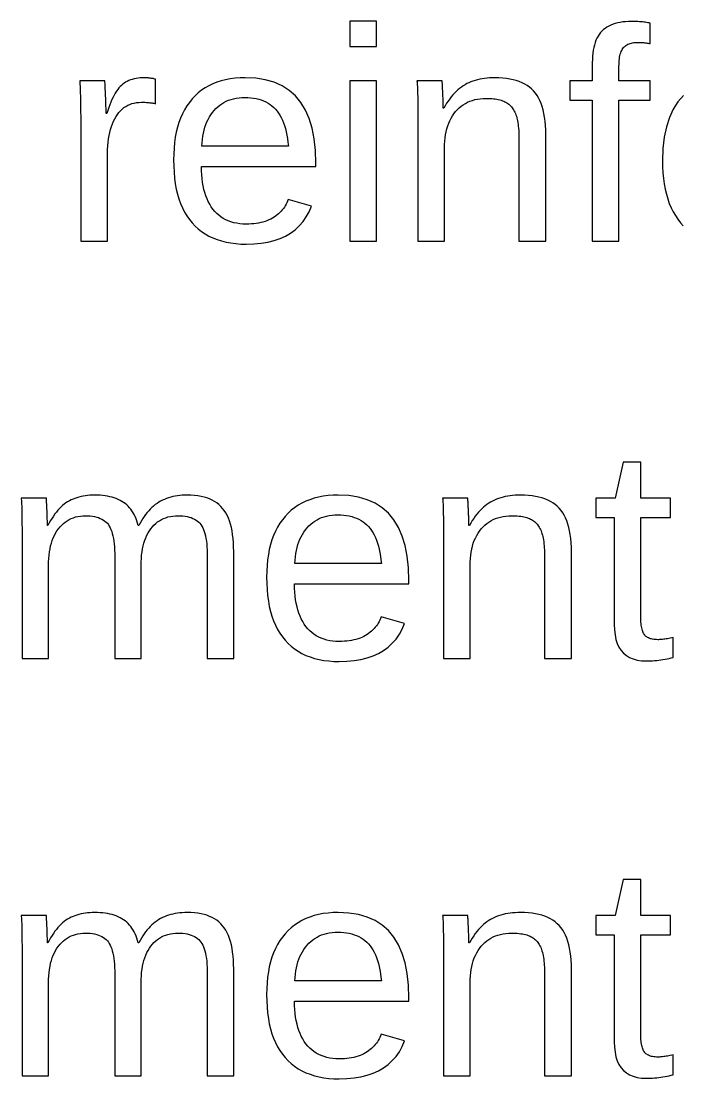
# Model space of a CAD drawing. Extents: x -27 to 133, y -77 to 15.
# Drawn here: x 88.33 to 93.32, y -17.39 to -9.41 of the extents above; entities that cross this region are included whole.
import ezdxf

# ---------------------------------------------------------------- set-up
doc = ezdxf.new("R2010")
doc.units = 0
doc.layers.get('0').update_dxf_attribs({"linetype": 'CONTINUOUS'})

msp = doc.modelspace()

# ---------------------------------------------------------------- linework, layer by layer
for points in [[(91.0114, -9.40847), (90.81, -9.40847), (90.81, -9.60092), (91.0114, -9.60092)], [(92.8443, -10.0048), (93.0804, -10.0048), (93.0804, -9.85827), (92.8443, -9.85827), (92.8443, -9.74974), (92.8445, -9.73428), (92.8451, -9.71957), (92.8461, -9.70562), (92.8476, -9.69243), (92.8494, -9.67999), (92.8517, -9.6683), (92.8543, -9.65737), (92.8574, -9.64719), (92.8609, -9.63777), (92.8648, -9.62911), (92.8691, -9.6212), (92.8738, -9.61404), (92.879, -9.60764), (92.8846, -9.60184), (92.8907, -9.59651), (92.8972, -9.59165), (92.9043, -9.58724), (92.9119, -9.5833), (92.9201, -9.57982), (92.9287, -9.57681), (92.9378, -9.57426), (92.9474, -9.57218), (92.9575, -9.57055), (92.9681, -9.56939), (92.9792, -9.5687), (92.9909, -9.56847), (92.997, -9.56852), (93.0032, -9.56868), (93.0095, -9.56894), (93.016, -9.56932), (93.0226, -9.56979), (93.0294, -9.57038), (93.0363, -9.57107), (93.0433, -9.57186), (93.0505, -9.57276), (93.0577, -9.57377), (93.0652, -9.57488), (93.0727, -9.5761), (93.0804, -9.57743), (93.0804, -9.42414), (93.0713, -9.42216), (93.0619, -9.42033), (93.0522, -9.41866), (93.0421, -9.41715), (93.0318, -9.4158), (93.0212, -9.41461), (93.0103, -9.41357), (92.999, -9.4127), (92.9875, -9.41198), (92.9756, -9.41143), (92.9635, -9.41103), (92.951, -9.41079), (92.9383, -9.41071), (92.9157, -9.41114), (92.894, -9.41243), (92.8732, -9.41458), (92.8533, -9.4176), (92.8344, -9.42147), (92.8163, -9.4262), (92.7992, -9.4318), (92.783, -9.43825), (92.7677, -9.44557), (92.7533, -9.45375), (92.7398, -9.46279), (92.7273, -9.47268), (92.7156, -9.48344), (92.7049, -9.49518), (92.695, -9.50802), (92.6859, -9.52195), (92.6777, -9.53699), (92.6704, -9.55312), (92.664, -9.57035), (92.6584, -9.58869), (92.6536, -9.60812), (92.6498, -9.62865), (92.6468, -9.65028), (92.6446, -9.67301), (92.6433, -9.69684), (92.6429, -9.72177), (92.6429, -9.85827), (92.4728, -9.85827), (92.4728, -10.0048), (92.6429, -10.0048), (92.6429, -11.0689), (92.8443, -11.0689)], [(88.9794, -10.4379), (88.9797, -10.4074), (88.9809, -10.3781), (88.9829, -10.3499), (88.9856, -10.3228), (88.9891, -10.2968), (88.9934, -10.2719), (88.9985, -10.2481), (89.0044, -10.2254), (89.011, -10.2038), (89.0184, -10.1833), (89.0266, -10.1639), (89.0356, -10.1457), (89.0454, -10.1285), (89.0559, -10.1125), (89.0671, -10.0978), (89.079, -10.0844), (89.0916, -10.0723), (89.1049, -10.0614), (89.1189, -10.0518), (89.1337, -10.0435), (89.1491, -10.0365), (89.1652, -10.0307), (89.182, -10.0263), (89.1996, -10.0231), (89.2178, -10.0212), (89.2367, -10.0205), (89.2469, -10.0206), (89.2567, -10.0208), (89.2663, -10.0211), (89.2755, -10.0216), (89.2844, -10.0222), (89.293, -10.0229), (89.3012, -10.0238), (89.3092, -10.0248), (89.3168, -10.0259), (89.3241, -10.0271), (89.3311, -10.0285), (89.3378, -10.0301), (89.3441, -10.0317), (89.3441, -9.84709), (89.3378, -9.84543), (89.3314, -9.84391), (89.3251, -9.84252), (89.3187, -9.84126), (89.3124, -9.84014), (89.3061, -9.83914), (89.2999, -9.83828), (89.2936, -9.83755), (89.2873, -9.83696), (89.2811, -9.8365), (89.2749, -9.83616), (89.2686, -9.83597), (89.2624, -9.8359), (89.2452, -9.83624), (89.2285, -9.83725), (89.2125, -9.83894), (89.1971, -9.8413), (89.1823, -9.84434), (89.168, -9.84805), (89.1544, -9.85244), (89.1415, -9.85751), (89.1291, -9.86325), (89.1173, -9.86966), (89.1061, -9.87675), (89.0956, -9.88452), (89.0856, -9.89296), (89.0761, -9.90232), (89.0667, -9.91284), (89.0575, -9.92453), (89.0485, -9.93739), (89.0396, -9.95141), (89.0309, -9.9666), (89.0224, -9.98295), (89.014, -10.0005), (89.0059, -10.0192), (88.9979, -10.039), (88.99, -10.06), (88.9824, -10.0822), (88.9749, -10.1055), (88.9704, -10.1055), (88.9703, -10.0982), (88.9702, -10.0889), (88.9699, -10.0777), (88.9696, -10.0645), (88.9691, -10.0494), (88.9685, -10.0323), (88.9678, -10.0133), (88.967, -9.99231), (88.9661, -9.96939), (88.9651, -9.94453), (88.964, -9.91773), (88.9628, -9.88897), (88.9615, -9.85827), (88.7712, -9.85827), (88.7722, -9.88187), (88.7731, -9.90515), (88.774, -9.92811), (88.7747, -9.95075), (88.7754, -9.97308), (88.776, -9.99508), (88.7765, -10.0168), (88.777, -10.0381), (88.7773, -10.0592), (88.7776, -10.0799), (88.7778, -10.1004), (88.7779, -10.1205), (88.7779, -10.1402), (88.7779, -11.0689), (88.9794, -11.0689)], [(90.0865, -11.0896), (90.1408, -11.0845), (90.1919, -11.076), (90.2396, -11.0642), (90.2841, -11.0489), (90.3254, -11.0303), (90.3633, -11.0083), (90.398, -10.9828), (90.4294, -10.954), (90.4576, -10.9218), (90.4824, -10.8862), (90.504, -10.8472), (90.5224, -10.8049), (90.3456, -10.7545), (90.341, -10.7667), (90.3358, -10.7786), (90.33, -10.7902), (90.3236, -10.8014), (90.3165, -10.8123), (90.3089, -10.8229), (90.3007, -10.8332), (90.2919, -10.8431), (90.2824, -10.8527), (90.2724, -10.8619), (90.2618, -10.8708), (90.2506, -10.8794), (90.2387, -10.8877), (90.2263, -10.8955), (90.2132, -10.9026), (90.1995, -10.9091), (90.1853, -10.9151), (90.1704, -10.9203), (90.1548, -10.925), (90.1387, -10.9291), (90.1219, -10.9325), (90.1046, -10.9353), (90.0866, -10.9375), (90.068, -10.939), (90.0488, -10.9399), (90.0289, -10.9403), (90.0039, -10.9396), (89.9799, -10.9376), (89.9567, -10.9342), (89.9345, -10.9296), (89.9133, -10.9235), (89.893, -10.9162), (89.8736, -10.9075), (89.8552, -10.8975), (89.8377, -10.8861), (89.8212, -10.8734), (89.8056, -10.8593), (89.7909, -10.844), (89.7772, -10.8273), (89.7644, -10.8093), (89.7527, -10.7902), (89.742, -10.77), (89.7323, -10.7487), (89.7236, -10.7262), (89.716, -10.7027), (89.7094, -10.678), (89.7038, -10.6521), (89.6992, -10.6252), (89.6956, -10.5971), (89.6931, -10.5679), (89.6915, -10.5376), (89.691, -10.5061), (90.5548, -10.5061), (90.5548, -10.4793), (90.5517, -10.3841), (90.5422, -10.2965), (90.5264, -10.2166), (90.5043, -10.1443), (90.4759, -10.0795), (90.4411, -10.0224), (90.4001, -9.97295), (90.3527, -9.93107), (90.299, -9.89681), (90.239, -9.87016), (90.1727, -9.85113), (90.1001, -9.83971), (90.0211, -9.8359), (89.9817, -9.83685), (89.9437, -9.83969), (89.9072, -9.84442), (89.8721, -9.85105), (89.8384, -9.85957), (89.8061, -9.86998), (89.7752, -9.88229), (89.7458, -9.89649), (89.7178, -9.91259), (89.6912, -9.93057), (89.666, -9.95046), (89.6423, -9.97223), (89.62, -9.9959), (89.5992, -10.0213), (89.5801, -10.0484), (89.5626, -10.0772), (89.5469, -10.1076), (89.5327, -10.1397), (89.5203, -10.1734), (89.5095, -10.2088), (89.5003, -10.2458), (89.4928, -10.2845), (89.487, -10.3248), (89.4829, -10.3668), (89.4804, -10.4105), (89.4796, -10.4558), (89.4804, -10.5034), (89.4829, -10.5492), (89.487, -10.5931), (89.4928, -10.6352), (89.5003, -10.6755), (89.5095, -10.7139), (89.5203, -10.7505), (89.5327, -10.7852), (89.5469, -10.8181), (89.5626, -10.8492), (89.5801, -10.8784), (89.5992, -10.9058), (89.62, -10.9313), (89.6423, -10.955), (89.6662, -10.9767), (89.6916, -10.9966), (89.7185, -11.0146), (89.7469, -11.0307), (89.7769, -11.0449), (89.8083, -11.0572), (89.8413, -11.0676), (89.8758, -11.0762), (89.9118, -11.0828), (89.9493, -11.0875), (89.9884, -11.0904), (90.0289, -11.0913)], [(91.0114, -9.85827), (90.81, -9.85827), (90.81, -11.0689), (91.0114, -11.0689)], [(91.5261, -10.3674), (91.5266, -10.3406), (91.5281, -10.3148), (91.5306, -10.2899), (91.5341, -10.2659), (91.5386, -10.2428), (91.544, -10.2206), (91.5505, -10.1994), (91.5579, -10.179), (91.5664, -10.1596), (91.5758, -10.1411), (91.5862, -10.1235), (91.5977, -10.1068), (91.6101, -10.091), (91.6233, -10.0763), (91.6373, -10.0627), (91.6521, -10.0504), (91.6675, -10.0392), (91.6837, -10.0291), (91.7006, -10.0203), (91.7183, -10.0126), (91.7367, -10.0062), (91.7558, -10.0009), (91.7756, -9.99673), (91.7961, -9.99379), (91.8174, -9.99202), (91.8394, -9.99143), (91.8545, -9.9916), (91.8689, -9.99212), (91.8828, -9.99298), (91.8962, -9.99418), (91.9089, -9.99573), (91.9211, -9.99763), (91.9327, -9.99986), (91.9438, -10.0024), (91.9543, -10.0054), (91.9642, -10.0086), (91.9735, -10.0123), (91.9823, -10.0162), (91.9905, -10.0205), (91.9982, -10.0252), (92.0057, -10.0303), (92.0127, -10.0359), (92.0195, -10.0419), (92.0259, -10.0484), (92.032, -10.0552), (92.0378, -10.0626), (92.0432, -10.0703), (92.0483, -10.0785), (92.0531, -10.0871), (92.0576, -10.0962), (92.0617, -10.1057), (92.0655, -10.1156), (92.0689, -10.1261), (92.0721, -10.1372), (92.075, -10.149), (92.0777, -10.1613), (92.0801, -10.1744), (92.0821, -10.188), (92.0839, -10.2023), (92.0855, -10.2172), (92.0867, -10.2328), (92.0877, -10.249), (92.0884, -10.2658), (92.0888, -10.2833), (92.0889, -10.3014), (92.0889, -11.0689), (92.2915, -11.0689), (92.2915, -10.2622), (92.2909, -10.2278), (92.2893, -10.195), (92.2866, -10.1637), (92.2827, -10.134), (92.2778, -10.1057), (92.2718, -10.079), (92.2647, -10.0538), (92.2565, -10.0302), (92.2472, -10.0081), (92.2368, -9.9875), (92.2254, -9.96844), (92.2128, -9.95091), (92.1992, -9.93492), (92.1843, -9.92027), (92.1682, -9.90679), (92.1509, -9.89449), (92.1322, -9.88336), (92.1123, -9.8734), (92.0912, -9.86461), (92.0688, -9.85699), (92.0451, -9.85055), (92.0201, -9.84527), (91.9939, -9.84117), (91.9664, -9.83824), (91.9377, -9.83649), (91.9077, -9.8359), (91.8871, -9.83621), (91.8671, -9.83713), (91.8476, -9.83867), (91.8286, -9.84082), (91.8101, -9.8436), (91.7921, -9.84698), (91.7747, -9.85098), (91.7578, -9.8556), (91.7414, -9.86083), (91.7255, -9.86668), (91.7102, -9.87315), (91.6954, -9.88023), (91.6811, -9.88792), (91.6672, -9.89636), (91.6536, -9.90567), (91.6402, -9.91584), (91.6271, -9.92688), (91.6142, -9.93879), (91.6016, -9.95156), (91.5892, -9.9652), (91.5771, -9.97971), (91.5653, -9.99509), (91.5537, -10.0113), (91.5424, -10.0284), (91.5314, -10.0464), (91.5206, -10.0653), (91.5172, -10.0653), (91.5169, -10.052), (91.5165, -10.0394), (91.5162, -10.0275), (91.5159, -10.0162), (91.5156, -10.0056), (91.5152, -9.99571), (91.5149, -9.98646), (91.5147, -9.97788), (91.5144, -9.96997), (91.5141, -9.96272), (91.5138, -9.95614), (91.5135, -9.95024), (91.5133, -9.945), (91.513, -9.94013), (91.5128, -9.93536), (91.5125, -9.93066), (91.5123, -9.92606), (91.5121, -9.92154), (91.5118, -9.91711), (91.5116, -9.91276), (91.5114, -9.9085), (91.5112, -9.90432), (91.511, -9.90023), (91.5108, -9.89623), (91.5107, -9.89232), (91.5105, -9.88848), (91.5103, -9.88481), (91.5101, -9.88136), (91.51, -9.87814), (91.5098, -9.87514), (91.5096, -9.87236), (91.5094, -9.86981), (91.5093, -9.86749), (91.5091, -9.86539), (91.5089, -9.86352), (91.5088, -9.86187), (91.5086, -9.86044), (91.5084, -9.85925), (91.5082, -9.85827), (91.318, -9.85827), (91.319, -9.86648), (91.3199, -9.87663), (91.3208, -9.88872), (91.3215, -9.90276), (91.3222, -9.91875), (91.3228, -9.93669), (91.3233, -9.95657), (91.3237, -9.9784), (91.3241, -10.0022), (91.3244, -10.0279), (91.3246, -10.0556), (91.3247, -10.0852), (91.3247, -10.1167), (91.3247, -11.0689), (91.5261, -11.0689)], [(89.6948, -10.3258), (89.6972, -10.3008), (89.7006, -10.2766), (89.7049, -10.2533), (89.7101, -10.2309), (89.7163, -10.2093), (89.7234, -10.1886), (89.7314, -10.1688), (89.7404, -10.1498), (89.7503, -10.1317), (89.7611, -10.1145), (89.7729, -10.0981), (89.7856, -10.0826), (89.7991, -10.0681), (89.8133, -10.0548), (89.8283, -10.0426), (89.844, -10.0316), (89.8604, -10.0218), (89.8776, -10.0131), (89.8954, -10.0056), (89.914, -9.9992), (89.9333, -9.99398), (89.9533, -9.98993), (89.9741, -9.98703), (89.9956, -9.98529), (90.0178, -9.98471), (90.0406, -9.98523), (90.0626, -9.98679), (90.0837, -9.98939), (90.104, -9.99303), (90.1235, -9.99771), (90.1422, -10.0034), (90.16, -10.0102), (90.177, -10.018), (90.1931, -10.0268), (90.2084, -10.0367), (90.2229, -10.0476), (90.2365, -10.0595), (90.2493, -10.0725), (90.2614, -10.0867), (90.2726, -10.102), (90.2831, -10.1186), (90.2929, -10.1364), (90.3019, -10.1554), (90.3101, -10.1757), (90.3176, -10.1971), (90.3244, -10.2198), (90.3303, -10.2438), (90.3356, -10.2689), (90.34, -10.2953), (90.3437, -10.3229), (90.3467, -10.3517), (89.6933, -10.3517)], [(93.0661, -14.2367), (93.0821, -14.2362), (93.0979, -14.2354), (93.1138, -14.2343), (93.1295, -14.2329), (93.1453, -14.2311), (93.1609, -14.229), (93.1765, -14.2267), (93.1921, -14.224), (93.2076, -14.2209), (93.2231, -14.2176), (93.2385, -14.2139), (93.2538, -14.21), (93.2538, -14.0612), (93.2423, -14.0635), (93.2312, -14.0656), (93.2206, -14.0676), (93.2104, -14.0693), (93.2006, -14.0709), (93.1912, -14.0723), (93.1822, -14.0735), (93.1737, -14.0745), (93.1656, -14.0753), (93.1579, -14.076), (93.1507, -14.0765), (93.1438, -14.0767), (93.1374, -14.0768), (93.1268, -14.0766), (93.1167, -14.076), (93.1071, -14.075), (93.098, -14.0735), (93.0894, -14.0716), (93.0813, -14.0693), (93.0737, -14.0666), (93.0666, -14.0635), (93.0599, -14.0599), (93.0538, -14.056), (93.0482, -14.0516), (93.043, -14.0468), (93.0384, -14.0416), (93.0342, -14.0359), (93.0303, -14.0295), (93.0268, -14.0225), (93.0236, -14.015), (93.0207, -14.0068), (93.0182, -13.998), (93.016, -13.9885), (93.0141, -13.9785), (93.0126, -13.9678), (93.0114, -13.9566), (93.0106, -13.9447), (93.01, -13.9322), (93.0099, -13.9191), (93.0099, -13.1548), (93.2337, -13.1548), (93.2337, -13.0083), (93.0099, -13.0083), (93.0099, -12.7375), (92.8756, -12.7375), (92.8163, -13.0083), (92.6686, -13.0083), (92.6686, -13.1548), (92.8085, -13.1548), (92.8085, -13.9627), (92.8099, -14.0033), (92.8142, -14.0406), (92.8214, -14.0746), (92.8314, -14.1054), (92.8442, -14.133), (92.86, -14.1573), (92.8786, -14.1784), (92.9, -14.1963), (92.9243, -14.2109), (92.9515, -14.2222), (92.9815, -14.2303), (93.0144, -14.2352), (93.0502, -14.2368)], [(88.5351, -13.5174), (88.5355, -13.4903), (88.5369, -13.4642), (88.5391, -13.439), (88.5422, -13.4148), (88.5462, -13.3916), (88.5511, -13.3693), (88.5568, -13.3479), (88.5635, -13.3276), (88.571, -13.3081), (88.5795, -13.2896), (88.5888, -13.2721), (88.599, -13.2555), (88.6101, -13.2399), (88.6219, -13.2253), (88.6344, -13.2119), (88.6475, -13.1997), (88.6613, -13.1886), (88.6757, -13.1787), (88.6907, -13.17), (88.7064, -13.1624), (88.7227, -13.156), (88.7396, -13.1508), (88.7572, -13.1467), (88.7754, -13.1438), (88.7942, -13.142), (88.8137, -13.1414), (88.8325, -13.1418), (88.8504, -13.143), (88.8674, -13.145), (88.8835, -13.1478), (88.8987, -13.1514), (88.9129, -13.1557), (88.9263, -13.1609), (88.9387, -13.1669), (88.9502, -13.1736), (88.9608, -13.1812), (88.9705, -13.1895), (88.9793, -13.1986), (88.9871, -13.2086), (88.9942, -13.2195), (89.0008, -13.2318), (89.0068, -13.2453), (89.0122, -13.2602), (89.017, -13.2763), (89.0213, -13.2936), (89.025, -13.3123), (89.0281, -13.3323), (89.0307, -13.3535), (89.0327, -13.3761), (89.0341, -13.3999), (89.035, -13.425), (89.0352, -13.4514), (89.0352, -14.2189), (89.2344, -14.2189), (89.2344, -13.5174), (89.2348, -13.4902), (89.2361, -13.4639), (89.2383, -13.4386), (89.2414, -13.4143), (89.2453, -13.391), (89.25, -13.3686), (89.2557, -13.3472), (89.2622, -13.3268), (89.2695, -13.3074), (89.2778, -13.2889), (89.2869, -13.2714), (89.2969, -13.2549), (89.3077, -13.2393), (89.3193, -13.2249), (89.3316, -13.2115), (89.3446, -13.1994), (89.3584, -13.1884), (89.3728, -13.1785), (89.3879, -13.1698), (89.4037, -13.1623), (89.4201, -13.1559), (89.4373, -13.1507), (89.4552, -13.1466), (89.4738, -13.1437), (89.4931, -13.142), (89.513, -13.1414), (89.5318, -13.1418), (89.5497, -13.143), (89.5667, -13.145), (89.5828, -13.1478), (89.598, -13.1514), (89.6122, -13.1557), (89.6256, -13.1609), (89.638, -13.1669), (89.6495, -13.1736), (89.6601, -13.1812), (89.6698, -13.1895), (89.6786, -13.1986), (89.6864, -13.2086), (89.6936, -13.2195), (89.7001, -13.2318), (89.7061, -13.2453), (89.7115, -13.2602), (89.7163, -13.2763), (89.7206, -13.2936), (89.7243, -13.3123), (89.7274, -13.3323), (89.73, -13.3535), (89.732, -13.3761), (89.7334, -13.3999), (89.7343, -13.425), (89.7346, -13.4514), (89.7346, -14.2189), (89.9337, -14.2189), (89.9337, -13.4122), (89.9332, -13.378), (89.9317, -13.3453), (89.9293, -13.3142), (89.9258, -13.2845), (89.9214, -13.2563), (89.916, -13.2297), (89.9095, -13.2046), (89.9022, -13.1809), (89.8938, -13.1588), (89.8844, -13.1382), (89.874, -13.1191), (89.8627, -13.1016), (89.8504, -13.0855), (89.8369, -13.0707), (89.8223, -13.0572), (89.8066, -13.0448), (89.7896, -13.0336), (89.7714, -13.0236), (89.7521, -13.0148), (89.7316, -13.0071), (89.7098, -13.0006), (89.6869, -12.9953), (89.6629, -12.9912), (89.6376, -12.9883), (89.6111, -12.9865), (89.5835, -12.9859), (89.5643, -12.9862), (89.5455, -12.9872), (89.5271, -12.9888), (89.5092, -12.991), (89.4918, -12.9938), (89.4748, -12.9973), (89.4582, -13.0015), (89.4421, -13.0062), (89.4264, -13.0116), (89.4112, -13.0177), (89.3964, -13.0244), (89.382, -13.0317), (89.3681, -13.0396), (89.3546, -13.0483), (89.3414, -13.0577), (89.3285, -13.068), (89.3159, -13.0791), (89.3036, -13.091), (89.2916, -13.1037), (89.2799, -13.1172), (89.2686, -13.1316), (89.2576, -13.1467), (89.2468, -13.1626), (89.2364, -13.1794), (89.2263, -13.1969), (89.2165, -13.2153), (89.2131, -13.2153), (89.208, -13.1972), (89.2024, -13.18), (89.1961, -13.1635), (89.1893, -13.1477), (89.1818, -13.1328), (89.1739, -13.1186), (89.1653, -13.1052), (89.1561, -13.0925), (89.1464, -13.0806), (89.1361, -13.0695), (89.1253, -13.0591), (89.1138, -13.0495), (89.1018, -13.0407), (89.0892, -13.0326), (89.0758, -13.0252), (89.0618, -13.0183), (89.0471, -13.0122), (89.0317, -13.0067), (89.0157, -13.0018), (88.9989, -12.9976), (88.9815, -12.994), (88.9634, -12.9911), (88.9446, -12.9888), (88.9252, -12.9872), (88.905, -12.9862), (88.8842, -12.9859), (88.8658, -12.9862), (88.8479, -12.9871), (88.8304, -12.9886), (88.8133, -12.9907), (88.7967, -12.9933), (88.7805, -12.9966), (88.7648, -13.0005), (88.7495, -13.005), (88.7346, -13.01), (88.7201, -13.0157), (88.7061, -13.022), (88.6926, -13.0288), (88.6794, -13.0363), (88.6666, -13.0445), (88.6541, -13.0536), (88.6417, -13.0637), (88.6296, -13.0747), (88.6177, -13.0866), (88.606, -13.0994), (88.5946, -13.1132), (88.5834, -13.1279), (88.5724, -13.1435), (88.5616, -13.1601), (88.551, -13.1775), (88.5407, -13.1959), (88.5306, -13.2153), (88.5273, -13.2153), (88.5269, -13.202), (88.5266, -13.1894), (88.5263, -13.1775), (88.5259, -13.1662), (88.5256, -13.1556), (88.5253, -13.1457), (88.525, -13.1365), (88.5247, -13.1279), (88.5244, -13.12), (88.5242, -13.1127), (88.5239, -13.1061), (88.5236, -13.1002), (88.5233, -13.095), (88.5231, -13.0901), (88.5228, -13.0854), (88.5226, -13.0807), (88.5224, -13.0761), (88.5221, -13.0715), (88.5219, -13.0671), (88.5217, -13.0628), (88.5215, -13.0585), (88.5213, -13.0543), (88.5211, -13.0502), (88.5209, -13.0462), (88.5207, -13.0423), (88.5205, -13.0385), (88.5204, -13.0348), (88.5202, -13.0314), (88.52, -13.0281), (88.5199, -13.0251), (88.5197, -13.0224), (88.5195, -13.0198), (88.5193, -13.0175), (88.5192, -13.0154), (88.519, -13.0135), (88.5188, -13.0119), (88.5187, -13.0104), (88.5185, -13.0092), (88.5183, -13.0083), (88.3281, -13.0083), (88.3291, -13.0165), (88.33, -13.0266), (88.3308, -13.0387), (88.3316, -13.0528), (88.3323, -13.0688), (88.3329, -13.0867), (88.3334, -13.1066), (88.3338, -13.1284), (88.3342, -13.1522), (88.3344, -13.1779), (88.3346, -13.2056), (88.3348, -13.2352), (88.3348, -13.2667), (88.3348, -14.2189), (88.5351, -14.2189)], [(90.7892, -14.2396), (90.8435, -14.2345), (90.8946, -14.226), (90.9423, -14.2142), (90.9868, -14.1989), (91.0281, -14.1803), (91.066, -14.1583), (91.1007, -14.1328), (91.1321, -14.104), (91.1603, -14.0718), (91.1851, -14.0362), (91.2067, -13.9972), (91.2251, -13.9549), (91.0483, -13.9045), (91.0437, -13.9167), (91.0385, -13.9286), (91.0327, -13.9402), (91.0263, -13.9514), (91.0192, -13.9623), (91.0116, -13.9729), (91.0034, -13.9832), (90.9946, -13.9931), (90.9851, -14.0027), (90.9751, -14.0119), (90.9645, -14.0208), (90.9533, -14.0294), (90.9414, -14.0377), (90.929, -14.0455), (90.9159, -14.0526), (90.9022, -14.0591), (90.888, -14.0651), (90.8731, -14.0703), (90.8575, -14.075), (90.8414, -14.0791), (90.8246, -14.0825), (90.8073, -14.0853), (90.7893, -14.0875), (90.7707, -14.089), (90.7515, -14.0899), (90.7316, -14.0903), (90.7066, -14.0896), (90.6826, -14.0876), (90.6594, -14.0842), (90.6372, -14.0796), (90.616, -14.0735), (90.5957, -14.0662), (90.5763, -14.0575), (90.5579, -14.0475), (90.5404, -14.0361), (90.5239, -14.0234), (90.5083, -14.0093), (90.4936, -13.994), (90.4799, -13.9773), (90.4671, -13.9593), (90.4554, -13.9402), (90.4447, -13.92), (90.435, -13.8987), (90.4263, -13.8762), (90.4187, -13.8527), (90.4121, -13.828), (90.4065, -13.8021), (90.4019, -13.7752), (90.3983, -13.7471), (90.3958, -13.7179), (90.3942, -13.6876), (90.3937, -13.6561), (91.2575, -13.6561), (91.2575, -13.6293), (91.2544, -13.5341), (91.2449, -13.4465), (91.2291, -13.3666), (91.207, -13.2943), (91.1786, -13.2295), (91.1438, -13.1724), (91.1028, -13.1229), (91.0554, -13.0811), (91.0017, -13.0468), (90.9417, -13.0202), (90.8754, -13.0011), (90.8028, -12.9897), (90.7238, -12.9859), (90.6844, -12.9868), (90.6464, -12.9897), (90.6099, -12.9944), (90.5748, -13.001), (90.5411, -13.0096), (90.5088, -13.02), (90.4779, -13.0323), (90.4485, -13.0465), (90.4205, -13.0626), (90.3939, -13.0806), (90.3687, -13.1005), (90.345, -13.1222), (90.3227, -13.1459), (90.3019, -13.1713), (90.2828, -13.1984), (90.2653, -13.2272), (90.2496, -13.2576), (90.2354, -13.2897), (90.223, -13.3234), (90.2122, -13.3588), (90.203, -13.3958), (90.1956, -13.4345), (90.1897, -13.4748), (90.1856, -13.5168), (90.1831, -13.5605), (90.1823, -13.6058), (90.1831, -13.6534), (90.1856, -13.6992), (90.1897, -13.7431), (90.1956, -13.7852), (90.203, -13.8255), (90.2122, -13.8639), (90.223, -13.9005), (90.2354, -13.9352), (90.2496, -13.9681), (90.2653, -13.9992), (90.2828, -14.0284), (90.3019, -14.0558), (90.3227, -14.0813), (90.345, -14.105), (90.3689, -14.1267), (90.3943, -14.1466), (90.4212, -14.1646), (90.4496, -14.1807), (90.4796, -14.1949), (90.511, -14.2072), (90.544, -14.2176), (90.5785, -14.2262), (90.6145, -14.2328), (90.652, -14.2375), (90.6911, -14.2404), (90.7316, -14.2413)], [(91.7197, -13.5174), (91.7202, -13.4906), (91.7217, -13.4648), (91.7242, -13.4399), (91.7277, -13.4159), (91.7321, -13.3928), (91.7376, -13.3706), (91.744, -13.3494), (91.7515, -13.329), (91.7599, -13.3096), (91.7694, -13.2911), (91.7798, -13.2735), (91.7912, -13.2568), (91.8036, -13.241), (91.8169, -13.2263), (91.8309, -13.2127), (91.8456, -13.2004), (91.8611, -13.1892), (91.8773, -13.1791), (91.8942, -13.1703), (91.9118, -13.1626), (91.9302, -13.1562), (91.9493, -13.1509), (91.9691, -13.1467), (91.9897, -13.1438), (92.011, -13.142), (92.033, -13.1414), (92.048, -13.1416), (92.0625, -13.1421), (92.0764, -13.143), (92.0897, -13.1442), (92.1025, -13.1457), (92.1147, -13.1476), (92.1263, -13.1499), (92.1373, -13.1524), (92.1478, -13.1554), (92.1577, -13.1586), (92.1671, -13.1623), (92.1758, -13.1662), (92.184, -13.1705), (92.1918, -13.1752), (92.1992, -13.1803), (92.2063, -13.1859), (92.2131, -13.1919), (92.2195, -13.1984), (92.2256, -13.2052), (92.2314, -13.2126), (92.2368, -13.2203), (92.2419, -13.2285), (92.2467, -13.2371), (92.2511, -13.2462), (92.2552, -13.2557), (92.259, -13.2656), (92.2625, -13.2761), (92.2657, -13.2872), (92.2686, -13.299), (92.2712, -13.3113), (92.2736, -13.3244), (92.2757, -13.338), (92.2775, -13.3523), (92.279, -13.3672), (92.2803, -13.3828), (92.2813, -13.399), (92.282, -13.4158), (92.2824, -13.4333), (92.2825, -13.4514), (92.2825, -14.2189), (92.485, -14.2189), (92.485, -13.4122), (92.4845, -13.3778), (92.4828, -13.345), (92.4801, -13.3137), (92.4763, -13.284), (92.4714, -13.2557), (92.4654, -13.229), (92.4583, -13.2038), (92.4501, -13.1802), (92.4408, -13.1581), (92.4304, -13.1375), (92.4189, -13.1184), (92.4064, -13.1009), (92.3927, -13.0849), (92.3779, -13.0703), (92.3618, -13.0568), (92.3444, -13.0445), (92.3258, -13.0334), (92.3059, -13.0234), (92.2848, -13.0146), (92.2623, -13.007), (92.2386, -13.0005), (92.2137, -12.9953), (92.1875, -12.9912), (92.16, -12.9882), (92.1313, -12.9865), (92.1013, -12.9859), (92.0807, -12.9862), (92.0606, -12.9871), (92.0411, -12.9887), (92.0221, -12.9908), (92.0036, -12.9936), (91.9857, -12.997), (91.9683, -13.001), (91.9514, -13.0056), (91.935, -13.0108), (91.9191, -13.0167), (91.9038, -13.0231), (91.889, -13.0302), (91.8747, -13.0379), (91.8608, -13.0464), (91.8471, -13.0557), (91.8337, -13.0658), (91.8206, -13.0769), (91.8078, -13.0888), (91.7951, -13.1016), (91.7828, -13.1152), (91.7707, -13.1297), (91.7589, -13.1451), (91.7473, -13.1613), (91.736, -13.1784), (91.7249, -13.1964), (91.7141, -13.2153), (91.7108, -13.2153), (91.7104, -13.202), (91.7101, -13.1894), (91.7098, -13.1775), (91.7094, -13.1662), (91.7091, -13.1556), (91.7088, -13.1457), (91.7085, -13.1365), (91.7082, -13.1279), (91.7079, -13.12), (91.7076, -13.1127), (91.7074, -13.1061), (91.7071, -13.1002), (91.7068, -13.095), (91.7066, -13.0901), (91.7063, -13.0854), (91.7061, -13.0807), (91.7059, -13.0761), (91.7056, -13.0715), (91.7054, -13.0671), (91.7052, -13.0628), (91.705, -13.0585), (91.7048, -13.0543), (91.7046, -13.0502), (91.7044, -13.0462), (91.7042, -13.0423), (91.704, -13.0385), (91.7039, -13.0348), (91.7037, -13.0314), (91.7035, -13.0281), (91.7033, -13.0251), (91.7032, -13.0224), (91.703, -13.0198), (91.7028, -13.0175), (91.7027, -13.0154), (91.7025, -13.0135), (91.7023, -13.0119), (91.7021, -13.0104), (91.702, -13.0092), (91.7018, -13.0083), (91.5116, -13.0083), (91.5126, -13.0165), (91.5135, -13.0266), (91.5143, -13.0387), (91.5151, -13.0528), (91.5158, -13.0688), (91.5164, -13.0867), (91.5169, -13.1066), (91.5173, -13.1284), (91.5177, -13.1522), (91.5179, -13.1779), (91.5181, -13.2056), (91.5183, -13.2352), (91.5183, -13.2667), (91.5183, -14.2189), (91.7197, -14.2189)], [(90.3975, -13.4758), (90.3999, -13.4508), (90.4033, -13.4266), (90.4076, -13.4033), (90.4128, -13.3809), (90.419, -13.3593), (90.4261, -13.3386), (90.4341, -13.3188), (90.4431, -13.2998), (90.453, -13.2817), (90.4638, -13.2645), (90.4756, -13.2481), (90.4883, -13.2326), (90.5018, -13.2181), (90.516, -13.2048), (90.531, -13.1926), (90.5467, -13.1816), (90.5631, -13.1718), (90.5803, -13.1631), (90.5981, -13.1556), (90.6167, -13.1492), (90.636, -13.144), (90.656, -13.1399), (90.6768, -13.137), (90.6983, -13.1353), (90.7205, -13.1347), (90.7433, -13.1352), (90.7653, -13.1368), (90.7864, -13.1394), (90.8067, -13.143), (90.8262, -13.1477), (90.8449, -13.1534), (90.8627, -13.1602), (90.8797, -13.168), (90.8958, -13.1768), (90.9111, -13.1867), (90.9256, -13.1976), (90.9392, -13.2095), (90.952, -13.2225), (90.9641, -13.2367), (90.9753, -13.252), (90.9858, -13.2686), (90.9956, -13.2864), (91.0046, -13.3054), (91.0128, -13.3257), (91.0203, -13.3471), (91.0271, -13.3698), (91.033, -13.3938), (91.0383, -13.4189), (91.0427, -13.4453), (91.0464, -13.4729), (91.0494, -13.5017), (90.396, -13.5017)], [(93.0661, -17.3867), (93.0821, -17.3862), (93.0979, -17.3854), (93.1138, -17.3843), (93.1295, -17.3829), (93.1453, -17.3811), (93.1609, -17.379), (93.1765, -17.3767), (93.1921, -17.374), (93.2076, -17.3709), (93.2231, -17.3676), (93.2385, -17.3639), (93.2538, -17.36), (93.2538, -17.2112), (93.2423, -17.2135), (93.2312, -17.2156), (93.2206, -17.2176), (93.2104, -17.2193), (93.2006, -17.2209), (93.1912, -17.2223), (93.1822, -17.2235), (93.1737, -17.2245), (93.1656, -17.2253), (93.1579, -17.226), (93.1507, -17.2265), (93.1438, -17.2267), (93.1374, -17.2268), (93.1268, -17.2266), (93.1167, -17.226), (93.1071, -17.225), (93.098, -17.2235), (93.0894, -17.2216), (93.0813, -17.2193), (93.0737, -17.2166), (93.0666, -17.2135), (93.0599, -17.2099), (93.0538, -17.206), (93.0482, -17.2016), (93.043, -17.1968), (93.0384, -17.1916), (93.0342, -17.1859), (93.0303, -17.1795), (93.0268, -17.1725), (93.0236, -17.165), (93.0207, -17.1568), (93.0182, -17.148), (93.016, -17.1385), (93.0141, -17.1285), (93.0126, -17.1178), (93.0114, -17.1066), (93.0106, -17.0947), (93.01, -17.0822), (93.0099, -17.0691), (93.0099, -16.3048), (93.2337, -16.3048), (93.2337, -16.1583), (93.0099, -16.1583), (93.0099, -15.8875), (92.8756, -15.8875), (92.8163, -16.1583), (92.6686, -16.1583), (92.6686, -16.3048), (92.8085, -16.3048), (92.8085, -17.1127), (92.8099, -17.1533), (92.8142, -17.1906), (92.8214, -17.2246), (92.8314, -17.2554), (92.8442, -17.283), (92.86, -17.3073), (92.8786, -17.3284), (92.9, -17.3463), (92.9243, -17.3609), (92.9515, -17.3722), (92.9815, -17.3803), (93.0144, -17.3852), (93.0502, -17.3868)], [(88.5351, -16.6674), (88.5355, -16.6403), (88.5369, -16.6142), (88.5391, -16.589), (88.5422, -16.5648), (88.5462, -16.5416), (88.5511, -16.5193), (88.5568, -16.4979), (88.5635, -16.4776), (88.571, -16.4581), (88.5795, -16.4396), (88.5888, -16.4221), (88.599, -16.4055), (88.6101, -16.3899), (88.6219, -16.3753), (88.6344, -16.3619), (88.6475, -16.3497), (88.6613, -16.3386), (88.6757, -16.3287), (88.6907, -16.32), (88.7064, -16.3124), (88.7227, -16.306), (88.7396, -16.3008), (88.7572, -16.2967), (88.7754, -16.2938), (88.7942, -16.292), (88.8137, -16.2914), (88.8325, -16.2918), (88.8504, -16.293), (88.8674, -16.295), (88.8835, -16.2978), (88.8987, -16.3014), (88.9129, -16.3057), (88.9263, -16.3109), (88.9387, -16.3169), (88.9502, -16.3236), (88.9608, -16.3312), (88.9705, -16.3395), (88.9793, -16.3486), (88.9871, -16.3586), (88.9942, -16.3695), (89.0008, -16.3818), (89.0068, -16.3953), (89.0122, -16.4102), (89.017, -16.4263), (89.0213, -16.4436), (89.025, -16.4623), (89.0281, -16.4823), (89.0307, -16.5035), (89.0327, -16.5261), (89.0341, -16.5499), (89.035, -16.575), (89.0352, -16.6014), (89.0352, -17.3689), (89.2344, -17.3689), (89.2344, -16.6674), (89.2348, -16.6402), (89.2361, -16.6139), (89.2383, -16.5886), (89.2414, -16.5643), (89.2453, -16.541), (89.25, -16.5186), (89.2557, -16.4972), (89.2622, -16.4768), (89.2695, -16.4574), (89.2778, -16.4389), (89.2869, -16.4214), (89.2969, -16.4049), (89.3077, -16.3893), (89.3193, -16.3749), (89.3316, -16.3615), (89.3446, -16.3494), (89.3584, -16.3384), (89.3728, -16.3285), (89.3879, -16.3198), (89.4037, -16.3123), (89.4201, -16.3059), (89.4373, -16.3007), (89.4552, -16.2966), (89.4738, -16.2937), (89.4931, -16.292), (89.513, -16.2914), (89.5318, -16.2918), (89.5497, -16.293), (89.5667, -16.295), (89.5828, -16.2978), (89.598, -16.3014), (89.6122, -16.3057), (89.6256, -16.3109), (89.638, -16.3169), (89.6495, -16.3236), (89.6601, -16.3312), (89.6698, -16.3395), (89.6786, -16.3486), (89.6864, -16.3586), (89.6936, -16.3695), (89.7001, -16.3818), (89.7061, -16.3953), (89.7115, -16.4102), (89.7163, -16.4263), (89.7206, -16.4436), (89.7243, -16.4623), (89.7274, -16.4823), (89.73, -16.5035), (89.732, -16.5261), (89.7334, -16.5499), (89.7343, -16.575), (89.7346, -16.6014), (89.7346, -17.3689), (89.9337, -17.3689), (89.9337, -16.5622), (89.9332, -16.528), (89.9317, -16.4953), (89.9293, -16.4642), (89.9258, -16.4345), (89.9214, -16.4063), (89.916, -16.3797), (89.9095, -16.3546), (89.9022, -16.3309), (89.8938, -16.3088), (89.8844, -16.2882), (89.874, -16.2691), (89.8627, -16.2516), (89.8504, -16.2355), (89.8369, -16.2207), (89.8223, -16.2072), (89.8066, -16.1948), (89.7896, -16.1836), (89.7714, -16.1736), (89.7521, -16.1648), (89.7316, -16.1571), (89.7098, -16.1506), (89.6869, -16.1453), (89.6629, -16.1412), (89.6376, -16.1383), (89.6111, -16.1365), (89.5835, -16.1359), (89.5643, -16.1362), (89.5455, -16.1372), (89.5271, -16.1388), (89.5092, -16.141), (89.4918, -16.1438), (89.4748, -16.1473), (89.4582, -16.1515), (89.4421, -16.1562), (89.4264, -16.1616), (89.4112, -16.1677), (89.3964, -16.1744), (89.382, -16.1817), (89.3681, -16.1896), (89.3546, -16.1983), (89.3414, -16.2077), (89.3285, -16.218), (89.3159, -16.2291), (89.3036, -16.241), (89.2916, -16.2537), (89.2799, -16.2672), (89.2686, -16.2816), (89.2576, -16.2967), (89.2468, -16.3126), (89.2364, -16.3294), (89.2263, -16.3469), (89.2165, -16.3653), (89.2131, -16.3653), (89.208, -16.3472), (89.2024, -16.33), (89.1961, -16.3135), (89.1893, -16.2977), (89.1818, -16.2828), (89.1739, -16.2686), (89.1653, -16.2552), (89.1561, -16.2425), (89.1464, -16.2306), (89.1361, -16.2195), (89.1253, -16.2091), (89.1138, -16.1995), (89.1018, -16.1907), (89.0892, -16.1826), (89.0758, -16.1752), (89.0618, -16.1683), (89.0471, -16.1622), (89.0317, -16.1567), (89.0157, -16.1518), (88.9989, -16.1476), (88.9815, -16.144), (88.9634, -16.1411), (88.9446, -16.1388), (88.9252, -16.1372), (88.905, -16.1362), (88.8842, -16.1359), (88.8658, -16.1362), (88.8479, -16.1371), (88.8304, -16.1386), (88.8133, -16.1407), (88.7967, -16.1433), (88.7805, -16.1466), (88.7648, -16.1505), (88.7495, -16.155), (88.7346, -16.16), (88.7201, -16.1657), (88.7061, -16.172), (88.6926, -16.1788), (88.6794, -16.1863), (88.6666, -16.1945), (88.6541, -16.2036), (88.6417, -16.2137), (88.6296, -16.2247), (88.6177, -16.2366), (88.606, -16.2494), (88.5946, -16.2632), (88.5834, -16.2779), (88.5724, -16.2935), (88.5616, -16.3101), (88.551, -16.3275), (88.5407, -16.3459), (88.5306, -16.3653), (88.5273, -16.3653), (88.5269, -16.352), (88.5266, -16.3394), (88.5263, -16.3275), (88.5259, -16.3162), (88.5256, -16.3056), (88.5253, -16.2957), (88.525, -16.2865), (88.5247, -16.2779), (88.5244, -16.27), (88.5242, -16.2627), (88.5239, -16.2561), (88.5236, -16.2502), (88.5233, -16.245), (88.5231, -16.2401), (88.5228, -16.2354), (88.5226, -16.2307), (88.5224, -16.2261), (88.5221, -16.2215), (88.5219, -16.2171), (88.5217, -16.2128), (88.5215, -16.2085), (88.5213, -16.2043), (88.5211, -16.2002), (88.5209, -16.1962), (88.5207, -16.1923), (88.5205, -16.1885), (88.5204, -16.1848), (88.5202, -16.1814), (88.52, -16.1781), (88.5199, -16.1751), (88.5197, -16.1724), (88.5195, -16.1698), (88.5193, -16.1675), (88.5192, -16.1654), (88.519, -16.1635), (88.5188, -16.1619), (88.5187, -16.1604), (88.5185, -16.1592), (88.5183, -16.1583), (88.3281, -16.1583), (88.3291, -16.1665), (88.33, -16.1766), (88.3308, -16.1887), (88.3316, -16.2028), (88.3323, -16.2188), (88.3329, -16.2367), (88.3334, -16.2566), (88.3338, -16.2784), (88.3342, -16.3022), (88.3344, -16.3279), (88.3346, -16.3556), (88.3348, -16.3852), (88.3348, -16.4167), (88.3348, -17.3689), (88.5351, -17.3689)], [(90.7892, -17.3896), (90.8435, -17.3845), (90.8946, -17.376), (90.9423, -17.3642), (90.9868, -17.3489), (91.0281, -17.3303), (91.066, -17.3083), (91.1007, -17.2828), (91.1321, -17.254), (91.1603, -17.2218), (91.1851, -17.1862), (91.2067, -17.1472), (91.2251, -17.1049), (91.0483, -17.0545), (91.0437, -17.0667), (91.0385, -17.0786), (91.0327, -17.0902), (91.0263, -17.1014), (91.0192, -17.1123), (91.0116, -17.1229), (91.0034, -17.1332), (90.9946, -17.1431), (90.9851, -17.1527), (90.9751, -17.1619), (90.9645, -17.1708), (90.9533, -17.1794), (90.9414, -17.1877), (90.929, -17.1955), (90.9159, -17.2026), (90.9022, -17.2091), (90.888, -17.2151), (90.8731, -17.2203), (90.8575, -17.225), (90.8414, -17.2291), (90.8246, -17.2325), (90.8073, -17.2353), (90.7893, -17.2375), (90.7707, -17.239), (90.7515, -17.2399), (90.7316, -17.2403), (90.7066, -17.2396), (90.6826, -17.2376), (90.6594, -17.2342), (90.6372, -17.2296), (90.616, -17.2235), (90.5957, -17.2162), (90.5763, -17.2075), (90.5579, -17.1975), (90.5404, -17.1861), (90.5239, -17.1734), (90.5083, -17.1593), (90.4936, -17.144), (90.4799, -17.1273), (90.4671, -17.1093), (90.4554, -17.0902), (90.4447, -17.07), (90.435, -17.0487), (90.4263, -17.0262), (90.4187, -17.0027), (90.4121, -16.978), (90.4065, -16.9521), (90.4019, -16.9252), (90.3983, -16.8971), (90.3958, -16.8679), (90.3942, -16.8376), (90.3937, -16.8061), (91.2575, -16.8061), (91.2575, -16.7793), (91.2544, -16.6841), (91.2449, -16.5965), (91.2291, -16.5166), (91.207, -16.4443), (91.1786, -16.3795), (91.1438, -16.3224), (91.1028, -16.2729), (91.0554, -16.2311), (91.0017, -16.1968), (90.9417, -16.1702), (90.8754, -16.1511), (90.8028, -16.1397), (90.7238, -16.1359), (90.6844, -16.1368), (90.6464, -16.1397), (90.6099, -16.1444), (90.5748, -16.151), (90.5411, -16.1596), (90.5088, -16.17), (90.4779, -16.1823), (90.4485, -16.1965), (90.4205, -16.2126), (90.3939, -16.2306), (90.3687, -16.2505), (90.345, -16.2722), (90.3227, -16.2959), (90.3019, -16.3213), (90.2828, -16.3484), (90.2653, -16.3772), (90.2496, -16.4076), (90.2354, -16.4397), (90.223, -16.4734), (90.2122, -16.5088), (90.203, -16.5458), (90.1956, -16.5845), (90.1897, -16.6248), (90.1856, -16.6668), (90.1831, -16.7105), (90.1823, -16.7558), (90.1831, -16.8034), (90.1856, -16.8492), (90.1897, -16.8931), (90.1956, -16.9352), (90.203, -16.9755), (90.2122, -17.0139), (90.223, -17.0505), (90.2354, -17.0852), (90.2496, -17.1181), (90.2653, -17.1492), (90.2828, -17.1784), (90.3019, -17.2058), (90.3227, -17.2313), (90.345, -17.255), (90.3689, -17.2767), (90.3943, -17.2966), (90.4212, -17.3146), (90.4496, -17.3307), (90.4796, -17.3449), (90.511, -17.3572), (90.544, -17.3676), (90.5785, -17.3762), (90.6145, -17.3828), (90.652, -17.3875), (90.6911, -17.3904), (90.7316, -17.3913)], [(91.7197, -16.6674), (91.7202, -16.6406), (91.7217, -16.6148), (91.7242, -16.5899), (91.7277, -16.5659), (91.7321, -16.5428), (91.7376, -16.5206), (91.744, -16.4994), (91.7515, -16.479), (91.7599, -16.4596), (91.7694, -16.4411), (91.7798, -16.4235), (91.7912, -16.4068), (91.8036, -16.391), (91.8169, -16.3763), (91.8309, -16.3627), (91.8456, -16.3504), (91.8611, -16.3392), (91.8773, -16.3291), (91.8942, -16.3203), (91.9118, -16.3126), (91.9302, -16.3062), (91.9493, -16.3009), (91.9691, -16.2967), (91.9897, -16.2938), (92.011, -16.292), (92.033, -16.2914), (92.048, -16.2916), (92.0625, -16.2921), (92.0764, -16.293), (92.0897, -16.2942), (92.1025, -16.2957), (92.1147, -16.2976), (92.1263, -16.2999), (92.1373, -16.3024), (92.1478, -16.3054), (92.1577, -16.3086), (92.1671, -16.3123), (92.1758, -16.3162), (92.184, -16.3205), (92.1918, -16.3252), (92.1992, -16.3303), (92.2063, -16.3359), (92.2131, -16.3419), (92.2195, -16.3484), (92.2256, -16.3552), (92.2314, -16.3626), (92.2368, -16.3703), (92.2419, -16.3785), (92.2467, -16.3871), (92.2511, -16.3962), (92.2552, -16.4057), (92.259, -16.4156), (92.2625, -16.4261), (92.2657, -16.4372), (92.2686, -16.449), (92.2712, -16.4613), (92.2736, -16.4744), (92.2757, -16.488), (92.2775, -16.5023), (92.279, -16.5172), (92.2803, -16.5328), (92.2813, -16.549), (92.282, -16.5658), (92.2824, -16.5833), (92.2825, -16.6014), (92.2825, -17.3689), (92.485, -17.3689), (92.485, -16.5622), (92.4845, -16.5278), (92.4828, -16.495), (92.4801, -16.4637), (92.4763, -16.434), (92.4714, -16.4057), (92.4654, -16.379), (92.4583, -16.3538), (92.4501, -16.3302), (92.4408, -16.3081), (92.4304, -16.2875), (92.4189, -16.2684), (92.4064, -16.2509), (92.3927, -16.2349), (92.3779, -16.2203), (92.3618, -16.2068), (92.3444, -16.1945), (92.3258, -16.1834), (92.3059, -16.1734), (92.2848, -16.1646), (92.2623, -16.157), (92.2386, -16.1505), (92.2137, -16.1453), (92.1875, -16.1412), (92.16, -16.1382), (92.1313, -16.1365), (92.1013, -16.1359), (92.0807, -16.1362), (92.0606, -16.1371), (92.0411, -16.1387), (92.0221, -16.1408), (92.0036, -16.1436), (91.9857, -16.147), (91.9683, -16.151), (91.9514, -16.1556), (91.935, -16.1608), (91.9191, -16.1667), (91.9038, -16.1731), (91.889, -16.1802), (91.8747, -16.1879), (91.8608, -16.1964), (91.8471, -16.2057), (91.8337, -16.2158), (91.8206, -16.2269), (91.8078, -16.2388), (91.7951, -16.2516), (91.7828, -16.2652), (91.7707, -16.2797), (91.7589, -16.2951), (91.7473, -16.3113), (91.736, -16.3284), (91.7249, -16.3464), (91.7141, -16.3653), (91.7108, -16.3653), (91.7104, -16.352), (91.7101, -16.3394), (91.7098, -16.3275), (91.7094, -16.3162), (91.7091, -16.3056), (91.7088, -16.2957), (91.7085, -16.2865), (91.7082, -16.2779), (91.7079, -16.27), (91.7076, -16.2627), (91.7074, -16.2561), (91.7071, -16.2502), (91.7068, -16.245), (91.7066, -16.2401), (91.7063, -16.2354), (91.7061, -16.2307), (91.7059, -16.2261), (91.7056, -16.2215), (91.7054, -16.2171), (91.7052, -16.2128), (91.705, -16.2085), (91.7048, -16.2043), (91.7046, -16.2002), (91.7044, -16.1962), (91.7042, -16.1923), (91.704, -16.1885), (91.7039, -16.1848), (91.7037, -16.1814), (91.7035, -16.1781), (91.7033, -16.1751), (91.7032, -16.1724), (91.703, -16.1698), (91.7028, -16.1675), (91.7027, -16.1654), (91.7025, -16.1635), (91.7023, -16.1619), (91.7021, -16.1604), (91.702, -16.1592), (91.7018, -16.1583), (91.5116, -16.1583), (91.5126, -16.1665), (91.5135, -16.1766), (91.5143, -16.1887), (91.5151, -16.2028), (91.5158, -16.2188), (91.5164, -16.2367), (91.5169, -16.2566), (91.5173, -16.2784), (91.5177, -16.3022), (91.5179, -16.3279), (91.5181, -16.3556), (91.5183, -16.3852), (91.5183, -16.4167), (91.5183, -17.3689), (91.7197, -17.3689)], [(90.3975, -16.6258), (90.3999, -16.6008), (90.4033, -16.5766), (90.4076, -16.5533), (90.4128, -16.5309), (90.419, -16.5093), (90.4261, -16.4886), (90.4341, -16.4688), (90.4431, -16.4498), (90.453, -16.4317), (90.4638, -16.4145), (90.4756, -16.3981), (90.4883, -16.3826), (90.5018, -16.3681), (90.516, -16.3548), (90.531, -16.3426), (90.5467, -16.3316), (90.5631, -16.3218), (90.5803, -16.3131), (90.5981, -16.3056), (90.6167, -16.2992), (90.636, -16.294), (90.656, -16.2899), (90.6768, -16.287), (90.6983, -16.2853), (90.7205, -16.2847), (90.7433, -16.2852), (90.7653, -16.2868), (90.7864, -16.2894), (90.8067, -16.293), (90.8262, -16.2977), (90.8449, -16.3034), (90.8627, -16.3102), (90.8797, -16.318), (90.8958, -16.3268), (90.9111, -16.3367), (90.9256, -16.3476), (90.9392, -16.3595), (90.952, -16.3725), (90.9641, -16.3867), (90.9753, -16.402), (90.9858, -16.4186), (90.9956, -16.4364), (91.0046, -16.4554), (91.0128, -16.4757), (91.0203, -16.4971), (91.0271, -16.5198), (91.033, -16.5438), (91.0383, -16.5689), (91.0427, -16.5953), (91.0464, -16.6229), (91.0494, -16.6517), (90.396, -16.6517)]]:
    msp.add_lwpolyline(points, close=True)
msp.add_lwpolyline([(93.3306, -9.96937), (93.2889, -10.0176), (93.2536, -10.0732), (93.2247, -10.1362), (93.2022, -10.2067), (93.1861, -10.2845), (93.1765, -10.3698), (93.1733, -10.4625), (93.1741, -10.5086), (93.1765, -10.5531), (93.1805, -10.5958), (93.1861, -10.6368), (93.1933, -10.6762), (93.2021, -10.7138), (93.2125, -10.7497), (93.2246, -10.784), (93.2382, -10.8165), (93.2534, -10.8473), (93.2702, -10.8765), (93.2887, -10.9039), (93.3087, -10.9296), (93.3303, -10.9535)])

doc.saveas('drawing.dxf')
